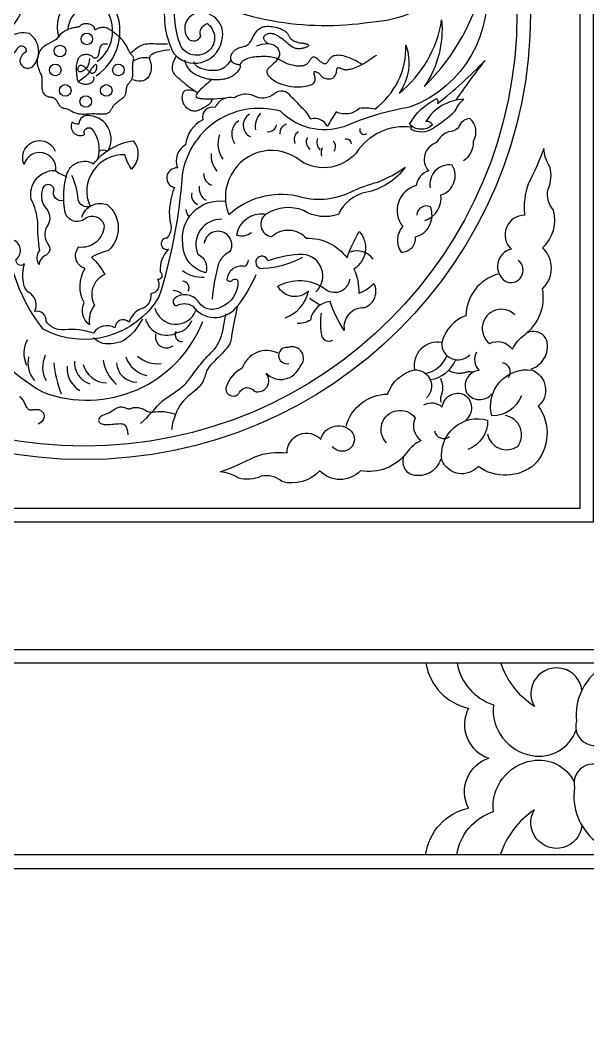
# Model space of a CAD drawing. Extents: x -66030 to 95157, y -13132 to 45879.
# Drawn here: x -13256 to -12754, y 2442 to 3344 of the extents above; entities that cross this region are included whole.
import ezdxf

# ---------------------------------------------------------------- set-up
doc = ezdxf.new("R2010")
doc.units = 0
doc.header["$LTSCALE"] = 100
doc.header["$MEASUREMENT"] = 0
doc.layers.add('3', color=11, linetype='CONTINUOUS')
doc.layers.add('7', color=105, linetype='CONTINUOUS')

msp = doc.modelspace()

# ---------------------------------------------------------------- linework, layer by layer
at = {"layer": '3'}
for points in [[(-12635.68, 3912.74), (-13761.68, 3912.74), (-13761.68, 2786.74), (-12635.68, 2786.74)], [(-12748.68, 3799.74), (-13648.68, 3799.74), (-13648.68, 2899.74), (-12748.68, 2899.74)], [(-12760.68, 3787.74), (-13636.68, 3787.74), (-13636.68, 2911.74), (-12760.68, 2911.74)]]:
    msp.add_lwpolyline(points, close=True, dxfattribs=at)
for points in [[(-13143.1, 3488.95, -0.291118), (-13118.62, 3436.01, -0.02819), (-13127.54, 3361.05, 0.165963), (-13120.28, 3314.29, 0.623954), (-13078.06, 3324.65, 0.51817), (-13095.97, 3350.58, 0.629219), (-13107.66, 3327.57, 0.54017), (-13096.35, 3329.57, -0.449254), (-13090.49, 3340.72, -0.428233), (-13087.56, 3318.45, -0.514603), (-13113.95, 3320.62, -0.15757), (-13117.16, 3369.2, 0.07898), (-13112.41, 3457.13, 0.132297), (-13137.25, 3499.17)], [(-13228.88, 3491.23, 0.178927), (-13261.2, 3459.55, -0.066229), (-13254.99, 3461.56, 0.371806), (-13262.11, 3444.68, -0.132619), (-13252.53, 3450.93, 0.121263), (-13258.62, 3435.92, 0.003668), (-13251.59, 3375.98, -0.246213), (-13266.43, 3335.7, -0.473271), (-13299.19, 3336.99, -1.44751), (-13282.31, 3341.56)], [(-13115.42, 3373.04, 0.167604), (-12946.07, 3342.08, 0.176209), (-12876.74, 3371.78, 0.287178), (-12879.44, 3447.2)], [(-13494.02, 3439.09, 0.728949), (-13424.13, 3260.9, -0.458717), (-13323.14, 3177.31, 0.286549), (-13236.38, 3014.63, 0.410843), (-13094.69, 3076.86, 0.410843)], [(-12942.37, 3265.07, 0.244582), (-12914.74, 3321.57, -0.243426), (-12920.86, 3279.11, 0.190717), (-12883.18, 3344.09, -0.174861), (-12898.49, 3284.99, 0.143289), (-12844.44, 3382.74, -0.357484), (-12910.59, 3266.91, 0.059983), (-12969.8, 3249.42, -0.286943), (-13025.69, 3263.07, 0.488834), (-13113.49, 3198.6, -0.053824), (-13133.38, 3098.74, -0.399452), (-13236.01, 3070.23, -0.172067), (-13269.56, 3172.47, 0.188208), (-13299.44, 3269.16, 0.166283), (-13443.85, 3310.41, -0.471559), (-13512.41, 3419.22)], [(-13188.99, 3294.49, 0.377291), (-13172.87, 3355.24, 1.486309), (-13211.74, 3360.61, 0.335684), (-13222.07, 3328.79)], [(-13188.17, 3307.1, 0.386263), (-13179.07, 3351.31, 0.250002), (-13186.1, 3379.42, 0.487002), (-13199.74, 3373.42, 0.203669), (-13202.02, 3354, 0.269216), (-13213.99, 3335.5, 0.269216)], [(-13256.49, 3307.11, 0.538671), (-13245.66, 3302.27, 0.471681), (-13248.11, 3331.82, 0.51896), (-13273.24, 3312.23, 0.379152), (-13258.32, 3319.4, -0.873174), (-13251.31, 3315.52, 0.293046), (-13256.49, 3306.77)], [(-12909.87, 3249.18, 0.503019), (-12909.88, 3246.87, 0.247293), (-12891.26, 3247.83, 0.043274), (-12871.1, 3263.4, -0.121529), (-12863.57, 3273.75, 0.251801), (-12897.2, 3254.08, -0.475497), (-12891.58, 3250.81, -0.414495), (-12911.61, 3251.83, -0.146575), (-12887.42, 3274.39, -0.321127), (-12886.93, 3269.92, 0.041073), (-12845, 3308.08, 0.014362), (-12870.67, 3272.93)], [(-12942.37, 3265.07, 0.084036), (-12955.92, 3265.6, -0.307021), (-12976.43, 3262.59, 0.040201), (-12984.15, 3249.57, 0.362316), (-12999.2, 3256.15, 0.139989), (-13007.04, 3266.2, 0.051083), (-13016.73, 3276.1, 0.480985), (-13031.32, 3278.53, -0.312432), (-13049.5, 3276.84, 0.261545), (-13066.62, 3275.01, 0.378965), (-13083.57, 3266.38, 0.593989), (-13094.63, 3255.54, 0.260319), (-13109.74, 3233.43, 0.377145), (-13117.04, 3212.95, 0.923115), (-13119.69, 3195.58, 0.123815), (-13123.89, 3166.38, -0.29383), (-13126.29, 3150.87, 1.158503), (-13124.93, 3140.95, 0.220107), (-13132.29, 3120.9, -0.769753), (-13134.71, 3114.18, -0.562096), (-13140.72, 3101.6, -0.384145), (-13149.31, 3088.09, 0.22428), (-13159.85, 3076.33, 0.663239), (-13172.36, 3071.49, 0.397327), (-13191.4, 3066.73, 0.103099), (-13217.06, 3069.61, -0.262563), (-13233.3, 3077, 0.536242), (-13243.27, 3085.83, 0.33228), (-13246.73, 3101.67, -0.273876), (-13253.3, 3111.41, -0.116314), (-13252.46, 3127.97, -0.79007), (-13259.63, 3132.27, 0.590664), (-13262.71, 3149.33, 0.371102)], [(-13186.51, 3227.85, -0.326833), (-13178.75, 3227.86, 0.550327), (-13194.29, 3259.17, 0.502612), (-13204.22, 3251.64, -0.22149), (-13210.29, 3253.54, 0.737327), (-13199.28, 3242.63, -0.787952), (-13192.75, 3247.62, -0.241794), (-13187.81, 3220.57)], [(-12863.7, 3219.64, 0.275456), (-12854.96, 3236.66, 0.356735), (-12858.13, 3256.72, 0.306023), (-12868.37, 3248.54, -0.237293), (-12877.03, 3244.99, 0.173074), (-12887.77, 3235.37, 0.530779), (-12894.87, 3210.37, 0.273711), (-12905.73, 3197.3, 0.543354), (-12917.51, 3161.11, 0.352475), (-12919.1, 3138.52, 0.465706), (-12906.41, 3151.83, 0.449985), (-12893.1, 3178.44, 0.540774), (-12905.13, 3171.19)], [(-12909.91, 3249.15, 0.285337), (-12958.82, 3226.17, -0.408173), (-13011.59, 3221.82, 0.474925), (-13071.39, 3202.75, 0.203927), (-13071.5, 3171.85, -0.235834), (-13011.31, 3188.39, 0.192584), (-12963.84, 3191.54, -0.05506), (-12939.54, 3200.44, 0.063623), (-12915.34, 3213.75, -0.197962), (-12950.59, 3191.32, 0.236318), (-12974.41, 3171.84, -0.224741), (-13005.38, 3175.22, 0.241809), (-13038.21, 3172.26, 0.704516), (-13033.73, 3152.16, -0.422723), (-13002.91, 3150.69, -0.24745), (-12966.9, 3133.28, -0.053908), (-12956.03, 3156.68, -0.456334), (-12960.75, 3123.47, -0.113182), (-12956.52, 3102.07, 0.123946), (-12943.25, 3110.7, -0.431972), (-12951.43, 3088.97, 0.492917), (-12969.34, 3069.03, -0.070012), (-12981.77, 3094.57, 0.342769), (-12999.35, 3078.25, -0.168703), (-13011.16, 3075.36)], [(-13224.76, 3210.37, 0.933737), (-13252.75, 3216.11, -1.013184), (-13225.11, 3227.81)], [(-13201.67, 3169.43, -0.441243), (-13178.82, 3180.28, -0.44708), (-13178.2, 3139.67, 0.06493), (-13193.14, 3133.87, -0.094015), (-13181.39, 3118.66, 0.43878), (-13190.47, 3091.4, 0.208882), (-13194.96, 3074, -0.348058), (-13199.52, 3093.86, -0.269407), (-13198.84, 3123.88, -0.544224), (-13204.21, 3143.02, 0.419922), (-13181.56, 3161.38, 0.536904), (-13198.77, 3167.99, -0.536588), (-13216.33, 3173.36, -0.123117), (-13214.5, 3208.26, -0.480494), (-13191.25, 3216.52, -0.196523), (-13156.07, 3237.03, -0.38842), (-13157.66, 3212, -0.091197), (-13163.43, 3224.54, 0.559033), (-13194.4, 3178.92, -0.436863), (-13205.01, 3184.81, 0.096044), (-13210.48, 3206.37)], [(-12818.47, 3083, 1.055128), (-12840.78, 3057.56, -0.366246), (-12820.49, 3052.41, -0.126982), (-12809.66, 3065.27, 0.281378), (-12793.79, 3105.99, 0.426753), (-12793.75, 3142.18, 0.279848), (-12784.16, 3175.57, -0.248463), (-12788.88, 3194.04, 0.174704), (-12787.35, 3214.1, -0.128908), (-12792.75, 3230.14, -0.027185), (-12806.16, 3199.47, 0.12406), (-12809.64, 3171.05, 0.684481), (-12821.61, 3141.17, 0.643109), (-12826.86, 3112.68, 0.920448), (-12815.32, 3130.94)], [(-13217.8, 3184.21, -0.654423), (-13226.16, 3193.6, 0.940938), (-13236.85, 3192.84, 0.254317), (-13233.07, 3176.73, -0.36115), (-13233, 3160.44, 0.259222), (-13231.7, 3145.6, -0.552432), (-13234.7, 3135.14, 0.251671), (-13239.49, 3127.59, -0.313552), (-13238.96, 3139.8, -0.045052), (-13240.7, 3164.51, 0.099805), (-13246.49, 3185.19, -0.475634), (-13225.55, 3210.79, 0.071473), (-13215.33, 3205.32, 0.071473)], [(-12897.98, 3166.31, 0.357669), (-12883.85, 3189.11, 0.497223), (-12873.88, 3215.44, 0.518401), (-12893.22, 3195.24)], [(-13077.81, 3167.46, 0.54658), (-13098.92, 3136.47, -0.389596), (-13092.03, 3120.12, -0.348527), (-13112.28, 3145.51, -0.501854), (-13075.12, 3183.41)], [(-13039.96, 3171.94, 0.396317), (-13064.8, 3153.56, 0.268673), (-13051.53, 3155.84)], [(-13086, 3096.87, -0.043839), (-13080.24, 3128.64, -0.184641), (-13069.97, 3139.44, 1.156158), (-13093.32, 3146.32, 0.893517)], [(-13054.3, 3131.56, -0.183367), (-13057.48, 3125.7, 0.474113), (-13073.2, 3113.84, 0.517348), (-13067.73, 3114.14, -0.447431), (-13063.54, 3112.81, -0.326882), (-13078.62, 3089.74, -0.422649), (-13099.01, 3095.24, 0.402996), (-13119.44, 3097.68, 0.59964), (-13118.25, 3090.81, -0.298623), (-13103.46, 3090.49, 0.475793), (-13065.54, 3088.78, 0.079485), (-13047.46, 3118.57, 0.079485)], [(-12994.51, 3103.3, 0.656737), (-13005.9, 3136.31, 0.087769), (-13036.94, 3130.62, 2.437385), (-13040.92, 3124.07, 0.104715), (-13005.9, 3134.03)], [(-13021.56, 3080.25, 0.259054), (-13001.06, 3103.87, -0.502392), (-13028.11, 3108.14, -0.292941), (-12987.1, 3106.43, 0.597334), (-12964.32, 3114.4, 0.597334)], [(-12833.28, 3118.86, 0.333818), (-12861.66, 3082.11, 0.253565), (-12883.08, 3058.32, 0.703455), (-12858.27, 3047.63)], [(-12989.67, 3084.51, 0.095516), (-12989.67, 3066.59, 0.602167), (-12979.41, 3060.61, 0.602167)], [(-12804.02, 3035.01, 0.427892), (-12790.79, 3062.06, 0.407523), (-12808.49, 3066.47, 0.407523)], [(-13027.96, 3048.85, 0.460759), (-13059.59, 3035.59, 0.208337), (-13073.8, 3019.24, 0.905554), (-13061.97, 3014.36, -0.568038), (-13049.04, 3015.24, 0.754912), (-13038.47, 3031.17, 0.539619), (-13008.53, 3037.19, 0.817395), (-13019.15, 3053.95, 1.258487), (-13018.31, 3039.95)], [(-12852.19, 3049.84, 0.338558), (-12850.03, 3033.66, 0.519359), (-12861.12, 3013.96, 0.493768), (-12838.64, 3012.92)], [(-12967.81, 2984.34, -0.333818), (-12931.05, 3012.72, -0.253565), (-12907.26, 3034.13, -0.703455), (-12896.58, 3009.33)], [(-12812.59, 3011.13, -0.319048), (-12838.68, 2993.5, -0.541193), (-12803.16, 3033.96, -0.561508), (-12797.58, 3001.98, -0.355693), (-12800.54, 2950.57, -0.343874), (-12850.92, 2948.64, -0.561508), (-12882.9, 2954.21, -0.541193), (-12842.44, 2989.74, -0.319048), (-12860.08, 2963.65)], [(-12898.78, 3003.25, -0.338558), (-12882.6, 3001.09, -0.519359), (-12862.91, 3012.18, -0.493768), (-12861.87, 2989.7)], [(-12931.95, 2969.53, -1.055128), (-12906.5, 2991.84, 0.366246), (-12901.35, 2971.55, 0.126982), (-12914.22, 2960.72, -0.281378), (-12954.94, 2944.84, -0.426753), (-12991.13, 2944.81, -0.279848), (-13024.52, 2935.22, 0.248463), (-13042.98, 2939.94, -0.174704), (-13063.04, 2938.41, 0.128908), (-13079.08, 2943.81, 0.027185), (-13048.42, 2957.22, -0.12406), (-13019.99, 2960.7, -0.684481), (-12990.11, 2972.67, -0.643109), (-12961.63, 2977.92, -0.920448), (-12979.89, 2966.37)], [(-12842.63, 2977.65, 0.539681), (-12815.78, 2966.43, 0.553633), (-12826.59, 2993.69)], [(-12883.95, 2955.08, -0.427892), (-12911, 2941.84, -0.407523), (-12915.41, 2959.55, -0.407523)], [(-12897.1, 2774.49, 0.306797), (-12859.3, 2734.61, 0.465679), (-12841.42, 2690.43, 0.495843)], [(-12869.52, 2774.49, 0.273348), (-12837.34, 2737.68, 0.397275), (-12803.12, 2692.68, 0.370591), (-12764.23, 2715.38)], [(-12758.97, 2750.69, 1.218925), (-12801.07, 2736.14, -0.164361), (-12830.7, 2774.49)], [(-12739.27, 2643.93, 0.35407), (-12734.48, 2677.43, 0.838332), (-12765.53, 2664.35, 0.26672), (-12747.3, 2617.17, 0.314427), (-12734.81, 2614.73, 0.369989), (-12707.49, 2644.64, 0.292926), (-12661.7, 2662.22, 0.099814), (-12655.41, 2672.15, 0.228766), (-12655.41, 2709.74, 0.050603), (-12661.48, 2719.9, 0.310937), (-12704.86, 2739.91, 0.369989), (-12730.5, 2771.27, 0.314427), (-12743.1, 2769.53, 0.26672), (-12763.9, 2723.42, 0.838332), (-12733.62, 2708.65, 0.319484), (-12735.18, 2741.99)], [(-12897.34, 2604.74, -0.316056), (-12859.3, 2646.26, -0.465679), (-12841.42, 2690.43, -0.495843)], [(-12869.79, 2604.74, -0.282647), (-12837.34, 2643.19, -0.397275), (-12803.12, 2688.18, -0.335284), (-12765.9, 2669.48, -0.335284)], [(-12758.92, 2630.57, -1.229757), (-12801.07, 2644.72, 0.170214), (-12831.24, 2604.74)]]:
    msp.add_lwpolyline(points, format="xyb", dxfattribs=at)
for points in [[(-13224.25, 3326.68), (-13227.17, 3325.18), (-13229.66, 3323.83), (-13231.76, 3322.61), (-13233.5, 3321.5), (-13234.94, 3320.49), (-13236.12, 3319.55), (-13237.06, 3318.67), (-13237.82, 3317.84), (-13238.43, 3317.05), (-13238.92, 3316.27), (-13239.3, 3315.52), (-13239.59, 3314.78), (-13239.83, 3314.05), (-13240.03, 3313.33), (-13240.2, 3312.6), (-13240.38, 3311.87), (-13240.57, 3311.13), (-13240.77, 3310.36), (-13240.96, 3309.57), (-13241.11, 3308.72), (-13241.22, 3307.82), (-13241.26, 3306.86), (-13241.21, 3305.82), (-13241.06, 3304.69), (-13240.8, 3303.47), (-13240.44, 3302.19), (-13240.02, 3300.88), (-13239.55, 3299.59), (-13239.06, 3298.34), (-13238.58, 3297.18), (-13238.14, 3296.14), (-13237.75, 3295.26), (-13237.45, 3294.57), (-13237.22, 3294.01), (-13237.07, 3293.55), (-13236.97, 3293.14), (-13236.92, 3292.71), (-13236.91, 3292.22), (-13236.94, 3291.61), (-13236.99, 3290.84), (-13237.05, 3289.86), (-13237.11, 3288.72), (-13237.16, 3287.45), (-13237.16, 3286.11), (-13237.12, 3284.73), (-13237.01, 3283.38), (-13236.82, 3282.09), (-13236.52, 3280.91), (-13236.12, 3279.88), (-13235.62, 3279), (-13235.04, 3278.26), (-13234.41, 3277.64), (-13233.74, 3277.14), (-13233.05, 3276.73), (-13232.37, 3276.42), (-13231.71, 3276.18), (-13231.09, 3276), (-13230.51, 3275.88), (-13229.96, 3275.79), (-13229.44, 3275.73), (-13228.94, 3275.67), (-13228.45, 3275.61), (-13227.98, 3275.52), (-13227.52, 3275.4), (-13227.05, 3275.23), (-13226.59, 3275), (-13226.12, 3274.72), (-13225.66, 3274.37), (-13225.21, 3273.96), (-13224.75, 3273.48), (-13224.31, 3272.93), (-13223.87, 3272.3), (-13223.43, 3271.59), (-13223, 3270.84), (-13222.56, 3270.05), (-13222.11, 3269.27), (-13221.64, 3268.52), (-13221.15, 3267.83), (-13220.62, 3267.21), (-13220.06, 3266.71), (-13219.46, 3266.34), (-13218.82, 3266.08), (-13218.15, 3265.9), (-13217.46, 3265.78), (-13216.75, 3265.69), (-13216.04, 3265.6), (-13215.33, 3265.48), (-13214.63, 3265.32), (-13213.93, 3265.08), (-13213.25, 3264.77), (-13212.57, 3264.41), (-13211.88, 3264.02), (-13211.18, 3263.6), (-13210.46, 3263.18), (-13209.73, 3262.76), (-13208.96, 3262.37), (-13208.15, 3262.01), (-13207.31, 3261.69), (-13206.43, 3261.41), (-13205.51, 3261.17), (-13204.55, 3260.97), (-13203.55, 3260.82), (-13202.51, 3260.72), (-13201.42, 3260.66), (-13200.3, 3260.66), (-13199.13, 3260.69), (-13197.93, 3260.75), (-13196.7, 3260.83), (-13195.44, 3260.91), (-13194.16, 3260.98), (-13192.87, 3261.03), (-13191.56, 3261.05), (-13190.25, 3261.03), (-13188.94, 3260.98), (-13187.66, 3260.91), (-13186.4, 3260.84), (-13185.18, 3260.77), (-13184.03, 3260.72), (-13182.94, 3260.71), (-13181.93, 3260.74), (-13181.02, 3260.83), (-13180.19, 3260.97), (-13179.45, 3261.16), (-13178.79, 3261.41), (-13178.2, 3261.7), (-13177.67, 3262.04), (-13177.21, 3262.42), (-13176.81, 3262.83), (-13176.45, 3263.29), (-13176.13, 3263.77), (-13175.84, 3264.29), (-13175.55, 3264.83), (-13175.25, 3265.39), (-13174.93, 3265.98), (-13174.57, 3266.57), (-13174.17, 3267.18), (-13173.7, 3267.79), (-13173.18, 3268.41), (-13172.61, 3269.02), (-13172, 3269.62), (-13171.37, 3270.21), (-13170.73, 3270.78), (-13170.08, 3271.32), (-13169.43, 3271.83), (-13168.8, 3272.31), (-13168.18, 3272.76), (-13167.59, 3273.18), (-13167.01, 3273.59), (-13166.47, 3273.98), (-13165.95, 3274.37), (-13165.46, 3274.77), (-13165, 3275.17), (-13164.59, 3275.58), (-13164.2, 3276.02), (-13163.86, 3276.48), (-13163.55, 3276.97), (-13163.28, 3277.5), (-13163.04, 3278.07), (-13162.84, 3278.69), (-13162.67, 3279.36), (-13162.55, 3280.08), (-13162.44, 3280.85), (-13162.34, 3281.65), (-13162.23, 3282.47), (-13162.1, 3283.29), (-13161.93, 3284.1), (-13161.72, 3284.89), (-13161.43, 3285.64), (-13161.08, 3286.34), (-13160.66, 3287), (-13160.19, 3287.63), (-13159.7, 3288.23), (-13159.21, 3288.81), (-13158.72, 3289.38), (-13158.27, 3289.95), (-13157.86, 3290.53), (-13157.51, 3291.12), (-13157.23, 3291.71), (-13157, 3292.31), (-13156.81, 3292.91), (-13156.67, 3293.51), (-13156.57, 3294.08), (-13156.5, 3294.65), (-13156.46, 3295.18), (-13156.44, 3295.69), (-13156.44, 3296.19), (-13156.46, 3296.68), (-13156.48, 3297.17), (-13156.51, 3297.68), (-13156.55, 3298.23), (-13156.59, 3298.81), (-13156.62, 3299.45), (-13156.64, 3300.15), (-13156.66, 3300.9), (-13156.66, 3301.69), (-13156.65, 3302.51), (-13156.62, 3303.35), (-13156.56, 3304.18), (-13156.49, 3305.01), (-13156.39, 3305.81), (-13156.26, 3306.58), (-13156.12, 3307.31), (-13155.98, 3308), (-13155.86, 3308.66), (-13155.78, 3309.28), (-13155.75, 3309.87), (-13155.79, 3310.42), (-13155.92, 3310.93), (-13156.14, 3311.41), (-13156.45, 3311.86), (-13156.82, 3312.3), (-13157.24, 3312.74), (-13157.69, 3313.19), (-13158.15, 3313.67), (-13158.6, 3314.18), (-13159.03, 3314.73), (-13159.41, 3315.34), (-13159.77, 3316.01), (-13160.12, 3316.72), (-13160.46, 3317.49), (-13160.82, 3318.29), (-13161.21, 3319.14), (-13161.64, 3320.02), (-13162.13, 3320.94), (-13162.69, 3321.88), (-13163.31, 3322.84), (-13163.97, 3323.8), (-13164.66, 3324.74), (-13165.38, 3325.65), (-13166.1, 3326.52), (-13166.8, 3327.34), (-13167.49, 3328.07), (-13168.14, 3328.73), (-13168.77, 3329.32), (-13169.39, 3329.86), (-13170.01, 3330.36), (-13170.65, 3330.85), (-13171.31, 3331.35), (-13172.01, 3331.86), (-13172.77, 3332.42), (-13173.59, 3333.03), (-13174.46, 3333.67), (-13175.38, 3334.32), (-13176.34, 3334.96), (-13177.33, 3335.56), (-13178.34, 3336.11), (-13179.36, 3336.57), (-13180.38, 3336.92), (-13181.39, 3337.15), (-13182.39, 3337.26), (-13183.36, 3337.28), (-13184.28, 3337.21), (-13185.16, 3337.08), (-13185.97, 3336.9), (-13186.71, 3336.68), (-13187.37, 3336.45), (-13187.93, 3336.22), (-13188.41, 3336), (-13188.81, 3335.79), (-13189.15, 3335.6), (-13189.41, 3335.44), (-13189.63, 3335.32), (-13189.8, 3335.24), (-13189.93, 3335.21), (-13190.03, 3335.24), (-13190.11, 3335.32), (-13190.17, 3335.45), (-13190.22, 3335.62), (-13190.26, 3335.83), (-13190.3, 3336.06), (-13190.35, 3336.33), (-13190.4, 3336.61), (-13190.46, 3336.91), (-13190.56, 3337.21), (-13190.68, 3337.53), (-13190.85, 3337.85), (-13191.08, 3338.17), (-13191.37, 3338.48), (-13191.73, 3338.79), (-13192.18, 3339.09), (-13192.72, 3339.37), (-13193.34, 3339.64), (-13194.02, 3339.88), (-13194.75, 3340.09), (-13195.5, 3340.27), (-13196.27, 3340.41), (-13197.03, 3340.51), (-13197.77, 3340.56), (-13198.48, 3340.57), (-13199.15, 3340.53), (-13199.78, 3340.44), (-13200.37, 3340.32), (-13200.9, 3340.17), (-13201.39, 3339.99), (-13201.82, 3339.78), (-13202.2, 3339.56), (-13202.52, 3339.32), (-13202.8, 3339.07), (-13203.06, 3338.82), (-13203.3, 3338.58), (-13203.54, 3338.34), (-13203.81, 3338.13), (-13204.1, 3337.93), (-13204.45, 3337.77), (-13204.87, 3337.64), (-13205.36, 3337.53), (-13205.94, 3337.44), (-13206.62, 3337.33), (-13207.41, 3337.21), (-13208.33, 3337.05), (-13209.38, 3336.84), (-13210.59, 3336.57), (-13211.95, 3336.22), (-13213.44, 3335.73), (-13215.06, 3335.05), (-13216.78, 3334.11), (-13218.58, 3332.87), (-13220.44, 3331.25), (-13222.34, 3329.21), (-13224.25, 3326.68)], [(-13110.63, 3308.57), (-13109.86, 3305.52), (-13108.74, 3302.95), (-13107.33, 3300.81), (-13105.72, 3299.05), (-13103.98, 3297.61), (-13102.16, 3296.44), (-13100.34, 3295.49), (-13098.6, 3294.7), (-13096.99, 3294.03), (-13095.49, 3293.45), (-13094.1, 3292.97), (-13092.79, 3292.57), (-13091.53, 3292.24), (-13090.32, 3291.98), (-13089.12, 3291.77), (-13087.91, 3291.6), (-13086.69, 3291.47), (-13085.46, 3291.38), (-13084.21, 3291.32), (-13082.97, 3291.3), (-13081.73, 3291.3), (-13080.51, 3291.33), (-13079.32, 3291.39), (-13078.16, 3291.47), (-13077.05, 3291.58), (-13075.96, 3291.72), (-13074.91, 3291.91), (-13073.88, 3292.13), (-13072.86, 3292.42), (-13071.85, 3292.76), (-13070.84, 3293.17), (-13069.83, 3293.67), (-13068.81, 3294.24), (-13067.8, 3294.88), (-13066.8, 3295.58), (-13065.84, 3296.32), (-13064.93, 3297.09), (-13064.08, 3297.87), (-13063.32, 3298.65), (-13062.66, 3299.41), (-13062.12, 3300.14), (-13061.69, 3300.84), (-13061.38, 3301.49), (-13061.2, 3302.09), (-13061.15, 3302.64), (-13061.24, 3303.12), (-13061.46, 3303.53), (-13061.83, 3303.86), (-13062.33, 3304.11), (-13062.95, 3304.31), (-13063.66, 3304.47), (-13064.42, 3304.63), (-13065.22, 3304.82), (-13066.02, 3305.06), (-13066.79, 3305.37), (-13067.51, 3305.79), (-13068.14, 3306.34), (-13068.68, 3307.01), (-13069.12, 3307.77), (-13069.45, 3308.61), (-13069.65, 3309.51), (-13069.72, 3310.47), (-13069.66, 3311.45), (-13069.45, 3312.44), (-13069.08, 3313.43), (-13068.57, 3314.39), (-13067.94, 3315.32), (-13067.21, 3316.21), (-13066.39, 3317.02), (-13065.49, 3317.76), (-13064.55, 3318.41), (-13063.57, 3318.96), (-13062.57, 3319.38), (-13061.56, 3319.72), (-13060.56, 3319.98), (-13059.57, 3320.2), (-13058.61, 3320.41), (-13057.69, 3320.63), (-13056.82, 3320.89), (-13056.01, 3321.21), (-13055.27, 3321.62), (-13054.6, 3322.11), (-13053.97, 3322.68), (-13053.4, 3323.32), (-13052.86, 3324.02), (-13052.34, 3324.78), (-13051.85, 3325.59), (-13051.36, 3326.44), (-13050.88, 3327.33), (-13050.39, 3328.24), (-13049.89, 3329.17), (-13049.38, 3330.1), (-13048.85, 3331.03), (-13048.29, 3331.94), (-13047.71, 3332.82), (-13047.1, 3333.66), (-13046.45, 3334.46), (-13045.76, 3335.2), (-13045.01, 3335.88), (-13044.2, 3336.49), (-13043.31, 3337.03), (-13042.34, 3337.48), (-13041.28, 3337.85), (-13040.13, 3338.12), (-13038.87, 3338.28), (-13037.52, 3338.35), (-13036.1, 3338.34), (-13034.65, 3338.24), (-13033.17, 3338.06), (-13031.69, 3337.82), (-13030.24, 3337.51), (-13028.83, 3337.15), (-13027.48, 3336.74), (-13026.21, 3336.29), (-13025.02, 3335.8), (-13023.93, 3335.28), (-13022.93, 3334.75), (-13022.04, 3334.2), (-13021.27, 3333.64), (-13020.62, 3333.08), (-13020.11, 3332.53), (-13019.69, 3331.98), (-13019.36, 3331.43), (-13019.07, 3330.89), (-13018.82, 3330.35), (-13018.55, 3329.8), (-13018.26, 3329.25), (-13017.91, 3328.7), (-13017.48, 3328.14), (-13016.97, 3327.58), (-13016.39, 3327.04), (-13015.74, 3326.51), (-13015.03, 3326.01), (-13014.25, 3325.55), (-13013.43, 3325.13), (-13012.55, 3324.76), (-13011.64, 3324.45), (-13010.69, 3324.19), (-13009.74, 3323.98), (-13008.78, 3323.8), (-13007.84, 3323.65), (-13006.93, 3323.52), (-13006.06, 3323.4), (-13005.25, 3323.28), (-13004.52, 3323.15), (-13003.85, 3323.02), (-13003.25, 3322.88), (-13002.73, 3322.74), (-13002.27, 3322.58), (-13001.89, 3322.42), (-13001.57, 3322.24), (-13001.32, 3322.05), (-13001.13, 3321.85), (-13001.02, 3321.64), (-13000.98, 3321.42), (-13001.02, 3321.2), (-13001.14, 3320.96), (-13001.34, 3320.73), (-13001.64, 3320.49), (-13002.03, 3320.25), (-13002.51, 3320), (-13003.08, 3319.77), (-13003.72, 3319.54), (-13004.42, 3319.32), (-13005.16, 3319.11), (-13005.95, 3318.93), (-13006.76, 3318.77), (-13007.58, 3318.63), (-13008.4, 3318.53), (-13009.23, 3318.46), (-13010.06, 3318.45), (-13010.9, 3318.5), (-13011.74, 3318.61), (-13012.6, 3318.8), (-13013.47, 3319.09), (-13014.36, 3319.47), (-13015.27, 3319.96), (-13016.19, 3320.54), (-13017.13, 3321.21), (-13018.1, 3321.95), (-13019.08, 3322.74), (-13020.09, 3323.58), (-13021.12, 3324.45), (-13022.17, 3325.34), (-13023.25, 3326.24), (-13024.35, 3327.12), (-13025.46, 3327.98), (-13026.57, 3328.79), (-13027.69, 3329.53), (-13028.81, 3330.2), (-13029.92, 3330.76), (-13031.02, 3331.21), (-13032.1, 3331.53), (-13033.15, 3331.74), (-13034.17, 3331.83), (-13035.15, 3331.82), (-13036.07, 3331.72), (-13036.93, 3331.55), (-13037.73, 3331.31), (-13038.45, 3331.02), (-13039.08, 3330.68), (-13039.63, 3330.31), (-13040.08, 3329.9), (-13040.43, 3329.46), (-13040.68, 3329), (-13040.81, 3328.51), (-13040.84, 3328), (-13040.74, 3327.47), (-13040.52, 3326.93), (-13040.2, 3326.39), (-13039.78, 3325.83), (-13039.29, 3325.27), (-13038.75, 3324.71), (-13038.16, 3324.14), (-13037.54, 3323.58), (-13036.92, 3323.03)], [(-13179.05, 3322.49), (-13181.08, 3322.63), (-13182.67, 3322.41), (-13183.87, 3321.88), (-13184.76, 3321.11), (-13185.37, 3320.18), (-13185.78, 3319.15), (-13186.05, 3318.09), (-13186.24, 3317.06), (-13186.38, 3316.12), (-13186.52, 3315.27), (-13186.64, 3314.51), (-13186.77, 3313.83), (-13186.92, 3313.22), (-13187.08, 3312.66), (-13187.28, 3312.16), (-13187.52, 3311.71), (-13187.8, 3311.29), (-13188.13, 3310.92), (-13188.49, 3310.6), (-13188.88, 3310.34), (-13189.27, 3310.15), (-13189.68, 3310.04), (-13190.08, 3310.01), (-13190.47, 3310.08), (-13190.84, 3310.24), (-13191.2, 3310.49), (-13191.56, 3310.8), (-13191.94, 3311.14), (-13192.35, 3311.52), (-13192.8, 3311.89), (-13193.31, 3312.24), (-13193.88, 3312.56), (-13194.53, 3312.82), (-13195.25, 3313.03), (-13196.01, 3313.18), (-13196.81, 3313.27), (-13197.62, 3313.31), (-13198.44, 3313.29), (-13199.24, 3313.22), (-13200.02, 3313.1), (-13200.75, 3312.93), (-13201.45, 3312.7), (-13202.1, 3312.41), (-13202.71, 3312.04), (-13203.28, 3311.59), (-13203.81, 3311.05), (-13204.3, 3310.42), (-13204.76, 3309.69), (-13205.17, 3308.85), (-13205.55, 3307.92), (-13205.89, 3306.92), (-13206.17, 3305.86), (-13206.41, 3304.76), (-13206.59, 3303.64), (-13206.71, 3302.51), (-13206.77, 3301.39), (-13206.77, 3300.3), (-13206.72, 3299.24), (-13206.62, 3298.22), (-13206.5, 3297.24), (-13206.37, 3296.3), (-13206.23, 3295.41), (-13206.1, 3294.57), (-13206, 3293.79), (-13205.93, 3293.06), (-13205.87, 3292.39), (-13205.81, 3291.76), (-13205.74, 3291.19), (-13205.62, 3290.66), (-13205.44, 3290.17), (-13205.19, 3289.71), (-13204.83, 3289.29), (-13204.37, 3288.9), (-13203.81, 3288.54), (-13203.16, 3288.21), (-13202.45, 3287.92), (-13201.68, 3287.67), (-13200.88, 3287.47), (-13200.06, 3287.31), (-13199.24, 3287.19), (-13198.43, 3287.13), (-13197.64, 3287.12), (-13196.87, 3287.17), (-13196.12, 3287.27), (-13195.39, 3287.42), (-13194.68, 3287.64), (-13194, 3287.91), (-13193.34, 3288.24), (-13192.72, 3288.64), (-13192.15, 3289.1), (-13191.66, 3289.64), (-13191.26, 3290.25), (-13190.99, 3290.95), (-13190.87, 3291.75), (-13190.92, 3292.64), (-13191.17, 3293.63)], [(-13158.8, 3314.43), (-13158.28, 3314.9), (-13157.64, 3315.48), (-13156.88, 3316.15), (-13156.02, 3316.88), (-13155.09, 3317.65), (-13154.1, 3318.42), (-13153.07, 3319.18), (-13152.03, 3319.89), (-13150.98, 3320.54), (-13149.91, 3321.12), (-13148.79, 3321.62), (-13147.62, 3322.05), (-13146.36, 3322.41), (-13145, 3322.68), (-13143.52, 3322.88), (-13141.9, 3322.99), (-13140.12, 3323.03), (-13138.21, 3323), (-13136.2, 3322.94), (-13134.13, 3322.87), (-13132.04, 3322.81), (-13129.95, 3322.79), (-13127.91, 3322.83), (-13125.94, 3322.96)], [(-13046.71, 3321.02), (-13044.22, 3321.89), (-13041.97, 3322.51), (-13039.94, 3322.88), (-13038.12, 3323.04), (-13036.48, 3323.02), (-13035.03, 3322.84), (-13033.73, 3322.53), (-13032.57, 3322.12), (-13031.54, 3321.62), (-13030.64, 3321.05), (-13029.84, 3320.43), (-13029.15, 3319.75), (-13028.55, 3319.04), (-13028.05, 3318.3), (-13027.63, 3317.53), (-13027.28, 3316.76), (-13027, 3315.99), (-13026.79, 3315.21), (-13026.68, 3314.42), (-13026.66, 3313.62), (-13026.75, 3312.8), (-13026.97, 3311.95), (-13027.31, 3311.08), (-13027.79, 3310.18), (-13028.42, 3309.25), (-13029.17, 3308.29), (-13030.02, 3307.32), (-13030.93, 3306.35), (-13031.89, 3305.4), (-13032.85, 3304.47), (-13033.8, 3303.59), (-13034.7, 3302.76), (-13035.53, 3301.99), (-13036.28, 3301.27), (-13036.91, 3300.58), (-13037.41, 3299.89), (-13037.76, 3299.19), (-13037.94, 3298.46), (-13037.94, 3297.68), (-13037.74, 3296.83), (-13037.31, 3295.89), (-13036.67, 3294.89), (-13035.82, 3293.84), (-13034.77, 3292.76), (-13033.54, 3291.69), (-13032.12, 3290.64), (-13030.52, 3289.64), (-13028.76, 3288.7), (-13026.85, 3287.85), (-13024.8, 3287.09), (-13022.66, 3286.44), (-13020.45, 3285.88), (-13018.21, 3285.42), (-13015.95, 3285.07), (-13013.71, 3284.83), (-13011.52, 3284.7), (-13009.41, 3284.68), (-13007.39, 3284.77), (-13005.48, 3284.95), (-13003.7, 3285.22), (-13002.06, 3285.57), (-13000.58, 3285.98), (-12999.27, 3286.44), (-12998.15, 3286.96), (-12997.23, 3287.51), (-12996.51, 3288.09), (-12995.95, 3288.72), (-12995.55, 3289.38), (-12995.29, 3290.07), (-12995.15, 3290.8), (-12995.12, 3291.57), (-12995.18, 3292.38), (-12995.31, 3293.21), (-12995.48, 3294.06), (-12995.67, 3294.89), (-12995.85, 3295.69), (-12995.99, 3296.42), (-12996.06, 3297.07), (-12996.04, 3297.6), (-12995.89, 3297.99), (-12995.6, 3298.22), (-12995.19, 3298.31), (-12994.68, 3298.27), (-12994.11, 3298.11), (-12993.49, 3297.85), (-12992.87, 3297.51), (-12992.26, 3297.1), (-12991.69, 3296.63), (-12991.19, 3296.13), (-12990.74, 3295.61), (-12990.3, 3295.07), (-12989.86, 3294.54), (-12989.39, 3294.01), (-12988.85, 3293.51), (-12988.23, 3293.05), (-12987.5, 3292.63), (-12986.63, 3292.28), (-12985.66, 3292), (-12984.63, 3291.8), (-12983.55, 3291.69), (-12982.47, 3291.69), (-12981.42, 3291.81), (-12980.44, 3292.05), (-12979.55, 3292.44), (-12978.79, 3292.97), (-12978.16, 3293.62), (-12977.63, 3294.37), (-12977.2, 3295.18), (-12976.85, 3296.03), (-12976.57, 3296.89), (-12976.36, 3297.72), (-12976.19, 3298.5), (-12976.06, 3299.21), (-12975.95, 3299.84), (-12975.84, 3300.39), (-12975.72, 3300.84), (-12975.56, 3301.21), (-12975.35, 3301.48), (-12975.07, 3301.66), (-12974.71, 3301.73), (-12974.25, 3301.71), (-12973.71, 3301.6), (-12973.1, 3301.43), (-12972.46, 3301.21), (-12971.79, 3300.96), (-12971.12, 3300.71), (-12970.47, 3300.46), (-12969.87, 3300.25), (-12969.31, 3300.08), (-12968.79, 3299.96), (-12968.28, 3299.88), (-12967.75, 3299.86), (-12967.18, 3299.88), (-12966.54, 3299.96), (-12965.81, 3300.08), (-12964.96, 3300.25), (-12963.97, 3300.47), (-12962.84, 3300.75), (-12961.59, 3301.1), (-12960.23, 3301.54), (-12958.77, 3302.09), (-12957.22, 3302.74), (-12955.58, 3303.52), (-12953.88, 3304.44), (-12952.13, 3305.5), (-12950.34, 3306.66), (-12948.55, 3307.87), (-12946.79, 3309.08), (-12945.08, 3310.23), (-12943.45, 3311.29), (-12941.93, 3312.19), (-12940.55, 3312.89)], [(-13194.89, 3309.92), (-13195.14, 3307.55), (-13195.52, 3305.61), (-13196, 3304.06), (-13196.56, 3302.84), (-13197.18, 3301.88), (-13197.83, 3301.14), (-13198.48, 3300.54), (-13199.13, 3300.03), (-13199.73, 3299.57), (-13200.3, 3299.15), (-13200.84, 3298.77), (-13201.34, 3298.46), (-13201.82, 3298.2), (-13202.28, 3298.02), (-13202.71, 3297.92), (-13203.13, 3297.9), (-13203.52, 3297.97), (-13203.9, 3298.14), (-13204.24, 3298.38), (-13204.53, 3298.69), (-13204.77, 3299.07), (-13204.95, 3299.51), (-13205.05, 3300), (-13205.07, 3300.54), (-13204.99, 3301.1), (-13204.83, 3301.68), (-13204.59, 3302.24), (-13204.27, 3302.77), (-13203.89, 3303.22), (-13203.45, 3303.59), (-13202.96, 3303.84), (-13202.43, 3303.95), (-13201.86, 3303.9), (-13201.26, 3303.7), (-13200.63, 3303.37), (-13199.99, 3302.94), (-13199.34, 3302.42), (-13198.68, 3301.83), (-13198.03, 3301.2), (-13197.38, 3300.54), (-13196.74, 3299.87), (-13196.12, 3299.21), (-13195.51, 3298.59), (-13194.9, 3298.03), (-13194.3, 3297.55), (-13193.7, 3297.18), (-13193.09, 3296.92), (-13192.49, 3296.81), (-13191.87, 3296.86), (-13191.27, 3297.07), (-13190.68, 3297.4), (-13190.13, 3297.85), (-13189.62, 3298.4), (-13189.18, 3299.03), (-13188.81, 3299.72), (-13188.53, 3300.46), (-13188.34, 3301.22), (-13188.26, 3301.98), (-13188.27, 3302.71), (-13188.36, 3303.36), (-13188.54, 3303.9), (-13188.8, 3304.31), (-13189.13, 3304.54), (-13189.54, 3304.57), (-13190, 3304.37), (-13190.53, 3303.96), (-13191.1, 3303.37), (-13191.71, 3302.64), (-13192.34, 3301.79), (-13192.99, 3300.86), (-13193.65, 3299.87), (-13194.31, 3298.87), (-13194.97, 3297.87), (-13195.69, 3296.86), (-13196.52, 3295.81), (-13197.53, 3294.72), (-13198.79, 3293.56), (-13200.36, 3292.31), (-13202.3, 3290.94), (-13204.68, 3289.44)], [(-13123.61, 3317.37), (-13128.49, 3316.8), (-13132.37, 3316.13), (-13135.38, 3315.4), (-13137.63, 3314.61), (-13139.24, 3313.8), (-13140.33, 3312.97), (-13141.02, 3312.15), (-13141.43, 3311.36), (-13141.66, 3310.61), (-13141.75, 3309.91), (-13141.72, 3309.24), (-13141.61, 3308.61), (-13141.43, 3308.01), (-13141.22, 3307.44), (-13140.99, 3306.89), (-13140.77, 3306.35), (-13140.58, 3305.84), (-13140.43, 3305.32), (-13140.32, 3304.79), (-13140.24, 3304.23), (-13140.19, 3303.63), (-13140.17, 3302.98), (-13140.18, 3302.27), (-13140.23, 3301.47), (-13140.3, 3300.58), (-13140.42, 3299.62), (-13140.59, 3298.59), (-13140.84, 3297.54), (-13141.17, 3296.46), (-13141.61, 3295.37), (-13142.15, 3294.31), (-13142.83, 3293.28), (-13143.65, 3292.31), (-13144.64, 3291.45), (-13145.85, 3290.72), (-13147.3, 3290.19), (-13149.03, 3289.88), (-13151.07, 3289.86), (-13153.45, 3290.17), (-13156.22, 3290.84)], [(-13141.74, 3310), (-13142.45, 3310.18), (-13143.49, 3310.38), (-13144.86, 3310.51), (-13146.55, 3310.51), (-13148.54, 3310.3), (-13150.82, 3309.79), (-13153.38, 3308.92), (-13156.22, 3307.6)], [(-13099.78, 3280.06), (-13101.65, 3281.06), (-13103.51, 3282.22), (-13105.35, 3283.49), (-13107.15, 3284.85), (-13108.9, 3286.25), (-13110.58, 3287.65), (-13112.17, 3289.01), (-13113.66, 3290.28), (-13115.04, 3291.45), (-13116.3, 3292.52), (-13117.43, 3293.52), (-13118.43, 3294.5), (-13119.3, 3295.47), (-13120.03, 3296.47), (-13120.63, 3297.52), (-13121.08, 3298.67), (-13121.37, 3299.92), (-13121.5, 3301.3), (-13121.45, 3302.79), (-13121.19, 3304.41), (-13120.71, 3306.15), (-13119.98, 3308.01), (-13119, 3310), (-13117.74, 3312.11)], [(-13069.44, 3308.59), (-13069.7, 3308.23), (-13070.07, 3307.71), (-13070.55, 3307.08), (-13071.12, 3306.35), (-13071.75, 3305.57), (-13072.43, 3304.77), (-13073.16, 3303.97), (-13073.9, 3303.21), (-13074.66, 3302.52), (-13075.43, 3301.9), (-13076.22, 3301.35), (-13077.04, 3300.87), (-13077.9, 3300.45), (-13078.81, 3300.08), (-13079.78, 3299.78), (-13080.81, 3299.54), (-13081.91, 3299.35), (-13083.07, 3299.21), (-13084.28, 3299.13), (-13085.53, 3299.09), (-13086.79, 3299.11), (-13088.08, 3299.18), (-13089.36, 3299.3), (-13090.63, 3299.47), (-13091.87, 3299.69), (-13093.08, 3299.96), (-13094.25, 3300.27), (-13095.37, 3300.63), (-13096.42, 3301.03), (-13097.41, 3301.48), (-13098.31, 3301.97), (-13099.12, 3302.5), (-13099.83, 3303.08), (-13100.45, 3303.68), (-13100.98, 3304.28), (-13101.44, 3304.87), (-13101.81, 3305.44), (-13102.11, 3305.95), (-13102.36, 3306.4), (-13102.54, 3306.76)], [(-12953.33, 3304.38), (-12955.13, 3305.52), (-12957, 3306.64), (-12958.93, 3307.7), (-12960.89, 3308.7), (-12962.85, 3309.62), (-12964.78, 3310.43), (-12966.65, 3311.13), (-12968.45, 3311.7), (-12970.13, 3312.12), (-12971.71, 3312.41), (-12973.18, 3312.58), (-12974.53, 3312.64), (-12975.77, 3312.6), (-12976.89, 3312.48), (-12977.89, 3312.29), (-12978.78, 3312.05), (-12979.54, 3311.77), (-12980.2, 3311.44), (-12980.77, 3311.07), (-12981.26, 3310.67), (-12981.7, 3310.24), (-12982.08, 3309.78), (-12982.44, 3309.28), (-12982.78, 3308.76), (-12983.12, 3308.22), (-12983.46, 3307.67), (-12983.82, 3307.13), (-12984.18, 3306.63), (-12984.56, 3306.16), (-12984.95, 3305.76), (-12985.37, 3305.44), (-12985.82, 3305.21), (-12986.29, 3305.1), (-12986.79, 3305.1), (-12987.32, 3305.19), (-12987.88, 3305.38), (-12988.45, 3305.66), (-12989.04, 3306.02), (-12989.65, 3306.45), (-12990.27, 3306.96), (-12990.91, 3307.51), (-12991.55, 3308.11), (-12992.2, 3308.71), (-12992.85, 3309.29), (-12993.49, 3309.84), (-12994.13, 3310.31), (-12994.76, 3310.69), (-12995.37, 3310.96), (-12995.97, 3311.08), (-12996.55, 3311.07), (-12997.1, 3310.94), (-12997.63, 3310.71), (-12998.13, 3310.38), (-12998.6, 3309.97), (-12999.04, 3309.49), (-12999.44, 3308.96), (-12999.82, 3308.38), (-13000.17, 3307.78), (-13000.53, 3307.16), (-13000.91, 3306.54), (-13001.34, 3305.94), (-13001.82, 3305.37), (-13002.39, 3304.84), (-13003.06, 3304.38), (-13003.84, 3303.98), (-13004.74, 3303.65), (-13005.72, 3303.39), (-13006.79, 3303.21), (-13007.92, 3303.09), (-13009.11, 3303.04), (-13010.33, 3303.06), (-13011.58, 3303.15), (-13012.85, 3303.3), (-13014.12, 3303.52), (-13015.39, 3303.8), (-13016.65, 3304.13), (-13017.91, 3304.52), (-13019.14, 3304.96), (-13020.35, 3305.45), (-13021.53, 3305.99), (-13022.68, 3306.56), (-13023.8, 3307.16), (-13024.92, 3307.78), (-13026.04, 3308.38), (-13027.19, 3308.97), (-13028.37, 3309.52), (-13029.6, 3310.01), (-13030.89, 3310.44), (-13032.26, 3310.79), (-13033.7, 3311.05), (-13035.18, 3311.25), (-13036.7, 3311.39), (-13038.25, 3311.47), (-13039.81, 3311.51), (-13041.37, 3311.51), (-13042.9, 3311.47), (-13044.41, 3311.41), (-13045.89, 3311.32), (-13047.33, 3311.21), (-13048.74, 3311.06), (-13050.11, 3310.87), (-13051.43, 3310.65), (-13052.71, 3310.39), (-13053.95, 3310.08), (-13055.13, 3309.73), (-13056.27, 3309.31), (-13057.35, 3308.79), (-13058.37, 3308.16), (-13059.33, 3307.39), (-13060.23, 3306.45), (-13061.06, 3305.33), (-13061.83, 3303.99)], [(-13086.23, 3291.44), (-13087.59, 3290.29), (-13089.05, 3289.06), (-13090.55, 3287.78), (-13092.07, 3286.47), (-13093.55, 3285.16), (-13094.97, 3283.88), (-13096.28, 3282.65), (-13097.44, 3281.51), (-13098.43, 3280.46), (-13099.23, 3279.51), (-13099.85, 3278.66), (-13100.29, 3277.9), (-13100.56, 3277.24), (-13100.65, 3276.66), (-13100.57, 3276.16), (-13100.31, 3275.73), (-13099.89, 3275.38), (-13099.32, 3275.09), (-13098.6, 3274.86), (-13097.75, 3274.67), (-13096.8, 3274.52), (-13095.75, 3274.4), (-13094.61, 3274.3), (-13093.4, 3274.22), (-13092.13, 3274.14), (-13090.69, 3274.07), (-13089.01, 3274.05), (-13086.98, 3274.08), (-13084.51, 3274.18), (-13081.49, 3274.37), (-13077.83, 3274.66), (-13073.43, 3275.08)], [(-13086.24, 3273.8), (-13086.78, 3272.26), (-13087.61, 3270.89), (-13088.67, 3269.66), (-13089.9, 3268.57), (-13091.24, 3267.61), (-13092.63, 3266.76), (-13094, 3266.02), (-13095.3, 3265.36), (-13096.49, 3264.79), (-13097.57, 3264.3), (-13098.55, 3263.9), (-13099.47, 3263.58), (-13100.33, 3263.35), (-13101.17, 3263.21), (-13102, 3263.17), (-13102.83, 3263.22), (-13103.69, 3263.36), (-13104.57, 3263.6), (-13105.46, 3263.94), (-13106.35, 3264.38), (-13107.23, 3264.91), (-13108.08, 3265.54), (-13108.9, 3266.26), (-13109.68, 3267.09), (-13110.4, 3268.01), (-13111.05, 3269.01), (-13111.62, 3270.11), (-13112.08, 3271.28), (-13112.43, 3272.53), (-13112.66, 3273.85), (-13112.73, 3275.23), (-13112.65, 3276.67), (-13112.38, 3278.14), (-13111.86, 3279.54), (-13111.03, 3280.76), (-13109.81, 3281.67), (-13108.13, 3282.16), (-13105.93, 3282.11), (-13103.12, 3281.39), (-13099.65, 3279.9)], [(-12990.92, 3091.48), (-13000.21, 3097.28)], [(-13149.71, 2986.55), (-13146.82, 2989.26), (-13144.23, 2991.83), (-13141.93, 2994.24), (-13139.86, 2996.5), (-13137.99, 2998.6), (-13136.29, 3000.53), (-13134.73, 3002.28), (-13133.25, 3003.86), (-13131.84, 3005.25), (-13130.48, 3006.49), (-13129.15, 3007.6), (-13127.84, 3008.6), (-13126.54, 3009.53), (-13125.25, 3010.41), (-13123.94, 3011.27), (-13122.61, 3012.14), (-13121.25, 3013.04), (-13119.87, 3013.96), (-13118.5, 3014.9), (-13117.14, 3015.86), (-13115.81, 3016.83), (-13114.54, 3017.79), (-13113.34, 3018.74), (-13112.22, 3019.68), (-13111.2, 3020.6), (-13110.27, 3021.51), (-13109.4, 3022.42), (-13108.57, 3023.36), (-13107.76, 3024.33), (-13106.96, 3025.35), (-13106.15, 3026.43), (-13105.29, 3027.59), (-13104.38, 3028.84), (-13103.42, 3030.17), (-13102.4, 3031.56), (-13101.35, 3033), (-13100.25, 3034.47), (-13099.11, 3035.97), (-13097.95, 3037.47), (-13096.75, 3038.96), (-13095.54, 3040.43), (-13094.31, 3041.87), (-13093.09, 3043.26), (-13091.88, 3044.6), (-13090.7, 3045.88), (-13089.57, 3047.08), (-13088.49, 3048.2), (-13087.47, 3049.22), (-13086.54, 3050.15), (-13085.67, 3051.02), (-13084.85, 3051.88), (-13084.06, 3052.77), (-13083.3, 3053.74), (-13082.54, 3054.83), (-13081.77, 3056.09), (-13080.98, 3057.56), (-13080.15, 3059.3), (-13079.29, 3061.36), (-13078.41, 3063.8), (-13077.53, 3066.68), (-13076.66, 3070.06), (-13075.81, 3074), (-13075, 3078.55), (-13074.22, 3083.79)], [(-13064.08, 3090.28), (-13065.42, 3083.74), (-13066.5, 3078.39), (-13067.34, 3074.08), (-13067.98, 3070.66), (-13068.47, 3067.99), (-13068.82, 3065.9), (-13069.08, 3064.25), (-13069.28, 3062.88), (-13069.46, 3061.67), (-13069.66, 3060.55), (-13069.9, 3059.48), (-13070.23, 3058.44), (-13070.68, 3057.37), (-13071.28, 3056.25), (-13072.09, 3055.03), (-13073.12, 3053.67), (-13074.4, 3052.15), (-13075.89, 3050.51), (-13077.53, 3048.78), (-13079.24, 3047.01), (-13080.99, 3045.25), (-13082.69, 3043.54), (-13084.29, 3041.92), (-13085.74, 3040.44), (-13086.98, 3039.14), (-13088.02, 3037.99), (-13088.9, 3036.94), (-13089.62, 3035.98), (-13090.23, 3035.06), (-13090.73, 3034.14), (-13091.17, 3033.18), (-13091.56, 3032.16), (-13091.92, 3031.05), (-13092.28, 3029.85), (-13092.67, 3028.57), (-13093.1, 3027.25), (-13093.6, 3025.89), (-13094.2, 3024.52), (-13094.91, 3023.14), (-13095.76, 3021.78), (-13096.77, 3020.45), (-13097.91, 3019.16), (-13099.17, 3017.88), (-13100.51, 3016.64), (-13101.92, 3015.4), (-13103.37, 3014.18), (-13104.83, 3012.97), (-13106.28, 3011.77), (-13107.7, 3010.56), (-13109.09, 3009.32), (-13110.43, 3008.01), (-13111.75, 3006.62), (-13113.02, 3005.09), (-13114.26, 3003.42), (-13115.45, 3001.55), (-13116.61, 2999.47), (-13117.72, 2997.16), (-13118.77, 2994.68), (-13119.72, 2992.14), (-13120.56, 2989.6), (-13121.26, 2987.17), (-13121.79, 2984.93), (-13122.12, 2982.96), (-13122.24, 2981.36)], [(-13147.82, 3079.37), (-13151.73, 3073.11), (-13155.39, 3068.22), (-13158.81, 3064.52), (-13162.02, 3061.82), (-13165.05, 3059.95), (-13167.92, 3058.74), (-13170.66, 3058), (-13173.28, 3057.56), (-13175.81, 3057.29), (-13178.26, 3057.17), (-13180.63, 3057.27), (-13182.92, 3057.63), (-13185.14, 3058.29), (-13187.29, 3059.3), (-13189.37, 3060.71), (-13191.39, 3062.55)], [(-12876.88, 3033.72), (-12874.91, 3032.88), (-12873.15, 3032.25), (-12871.57, 3031.8), (-12870.17, 3031.51), (-12868.93, 3031.36), (-12867.82, 3031.3), (-12866.85, 3031.32), (-12865.99, 3031.38), (-12865.22, 3031.47), (-12864.54, 3031.58), (-12863.91, 3031.69), (-12863.34, 3031.82), (-12862.79, 3031.95), (-12862.26, 3032.08), (-12861.72, 3032.21), (-12861.16, 3032.34), (-12860.57, 3032.45), (-12859.95, 3032.54), (-12859.3, 3032.6), (-12858.63, 3032.62), (-12857.93, 3032.59), (-12857.23, 3032.49), (-12856.51, 3032.32), (-12855.78, 3032.06)], [(-12884.17, 3026.85), (-12883.45, 3024.83), (-12882.93, 3023.04), (-12882.58, 3021.44), (-12882.37, 3020.02), (-12882.29, 3018.77), (-12882.3, 3017.67), (-12882.38, 3016.69), (-12882.49, 3015.84), (-12882.63, 3015.08), (-12882.77, 3014.4), (-12882.93, 3013.78), (-12883.09, 3013.22), (-12883.25, 3012.68), (-12883.42, 3012.15), (-12883.58, 3011.63), (-12883.74, 3011.08), (-12883.88, 3010.5), (-12884.01, 3009.88), (-12884.11, 3009.24), (-12884.17, 3008.56), (-12884.18, 3007.87), (-12884.12, 3007.16), (-12883.99, 3006.43), (-12883.78, 3005.69)], [(-13240.37, 2986.34), (-13237.89, 2987.96), (-13236.19, 2989.48), (-13235.15, 2990.92), (-13234.66, 2992.25), (-13234.61, 2993.47), (-13234.9, 2994.58), (-13235.41, 2995.56), (-13236.05, 2996.4), (-13236.71, 2997.11), (-13237.38, 2997.68), (-13238.07, 2998.13), (-13238.78, 2998.47), (-13239.52, 2998.71), (-13240.29, 2998.86), (-13241.09, 2998.93), (-13241.93, 2998.93), (-13242.81, 2998.87), (-13243.72, 2998.77), (-13244.63, 2998.68), (-13245.54, 2998.61), (-13246.42, 2998.58), (-13247.26, 2998.64), (-13248.04, 2998.81), (-13248.74, 2999.11), (-13249.35, 2999.57), (-13249.88, 3000.16), (-13250.35, 3000.87), (-13250.78, 3001.67), (-13251.19, 3002.53), (-13251.58, 3003.44), (-13251.98, 3004.36), (-13252.41, 3005.27), (-13252.88, 3006.14), (-13253.4, 3006.98), (-13253.97, 3007.77), (-13254.59, 3008.51), (-13255.26, 3009.2), (-13256, 3009.82), (-13256.79, 3010.38)], [(-13118.77, 2994.68), (-13122.63, 2995.84), (-13126.06, 2996.55), (-13129.09, 2996.92), (-13131.75, 2997.02), (-13134.09, 2996.94), (-13136.12, 2996.77), (-13137.9, 2996.6), (-13139.44, 2996.5), (-13140.79, 2996.56), (-13141.97, 2996.75), (-13143.02, 2997.06), (-13143.97, 2997.45), (-13144.86, 2997.9), (-13145.72, 2998.37), (-13146.58, 2998.84), (-13147.48, 2999.28), (-13148.44, 2999.67), (-13149.45, 3000), (-13150.48, 3000.27), (-13151.52, 3000.47), (-13152.54, 3000.62), (-13153.52, 3000.69), (-13154.44, 3000.7), (-13155.28, 3000.64), (-13156.02, 3000.52), (-13156.67, 3000.35), (-13157.27, 3000.15), (-13157.81, 2999.95), (-13158.34, 2999.76), (-13158.86, 2999.62), (-13159.4, 2999.53), (-13159.98, 2999.53), (-13160.61, 2999.63), (-13161.29, 2999.8), (-13162.01, 3000.03), (-13162.76, 3000.29), (-13163.54, 3000.55), (-13164.33, 3000.8), (-13165.13, 3001), (-13165.92, 3001.14), (-13166.7, 3001.19), (-13167.48, 3001.15), (-13168.25, 3001.02), (-13169.01, 3000.83), (-13169.78, 3000.56), (-13170.55, 3000.23), (-13171.32, 2999.85), (-13172.11, 2999.41), (-13172.9, 2998.92), (-13173.7, 2998.41), (-13174.52, 2997.87), (-13175.34, 2997.34), (-13176.16, 2996.81), (-13176.99, 2996.31), (-13177.83, 2995.86), (-13178.66, 2995.45), (-13179.5, 2995.11), (-13180.32, 2994.82), (-13181.14, 2994.56), (-13181.93, 2994.31), (-13182.69, 2994.04), (-13183.41, 2993.75), (-13184.09, 2993.4), (-13184.73, 2992.98), (-13185.3, 2992.47), (-13185.8, 2991.89), (-13186.21, 2991.26), (-13186.52, 2990.6), (-13186.71, 2989.93), (-13186.78, 2989.26), (-13186.7, 2988.62), (-13186.46, 2988.04), (-13186.05, 2987.51), (-13185.48, 2987.06), (-13184.75, 2986.68), (-13183.89, 2986.37), (-13182.9, 2986.12), (-13181.79, 2985.95), (-13180.58, 2985.85), (-13179.28, 2985.81), (-13177.9, 2985.84), (-13176.46, 2985.93), (-13174.97, 2986.05), (-13173.47, 2986.18), (-13171.98, 2986.32), (-13170.5, 2986.44), (-13169.07, 2986.52), (-13167.71, 2986.55), (-13166.44, 2986.5), (-13165.26, 2986.29), (-13164.19, 2985.84), (-13163.24, 2985.05), (-13162.43, 2983.83), (-13161.77, 2982.1), (-13161.26, 2979.77), (-13160.92, 2976.75)], [(-13761.68, 2442.11), (-13761.68, 2592.74), (-12635.68, 2592.74), (-12635.68, 2442.11)]]:
    msp.add_lwpolyline(points, dxfattribs=at)
for centre, radius in [((-13199.51, 3349.74), 395), ((-13199.51, 3349.74), 383), ((-13197.23, 3327.14), 5.15), ((-13220.99, 3316.44), 5.15), ((-13225.19, 3299.68), 5.15), ((-13169.28, 3299.68), 5.15), ((-13216.33, 3281.53), 5.15), ((-13179.99, 3281.53), 5.15), ((-13198.16, 3271.76), 5.15)]:
    msp.add_circle(centre, radius, dxfattribs=at)
for centre, radius, start, end in [((-13054.6, 3242.87), 14.39, 124.46023, 214.53602), ((-13047.63, 3250.84), 11.24, 119.08352, 245.16287), ((-13030.85, 3249.54), 17.3, 136.69648, 189.87305), ((-13036.39, 3252.14), 7.14, 261.01783, 350.98182), ((-13018.09, 3243.77), 8.33, 106.32762, 186.2387), ((-12951.84, 3246.47), 3.88, 160.30561, 306.01027), ((-13057.81, 3234.2), 23.39, 160.2123, 215.51003), ((-13005.04, 3238.05), 8.64, 125.35122, 202.72737), ((-12995.57, 3235.82), 7.5, 147.07193, 237.14129), ((-12983.21, 3235.82), 10.31, 161.11727, 223.09596), ((-12983.32, 3231.83), 6.31, 319.72809, 49.80885), ((-12967.24, 3234.12), 4.33, 4.06207, 111.97939), ((-12974.46, 3225.53), 15.35, 160.2342, 188.33337), ((-13065.75, 3224.33), 21.55, 176.05654, 220.84811), ((-13082.67, 3208.21), 11.26, 181.04975, 250.08054), ((-13085.57, 3194.87), 12.24, 170.50966, 239.93739), ((-13095.55, 3188.85), 9.02, 166.54076, 246.63565), ((-13095.07, 3178.16), 14.6, 188.03689, 213.11359), ((-12957.76, 3122.81), 16.72, 33.52654, 112.06216), ((-13095.52, 3143.46), 27.21, 231.13058, 274.69652), ((-13112.53, 3106.7), 5.93, 330.00156, 90.56177), ((-13121.68, 3091.38), 13.12, 50.48517, 85.952), ((-13118.53, 3093.8), 19.19, 194.79048, 338.20953), ((-13126.66, 3084), 19.19, 194.30437, 300.06976), ((-13119.23, 3082.91), 15.67, 278.01733, 340.87067), ((-13126.61, 3063.63), 10, 166.81877, 305.85463), ((-13113.02, 3065.38), 6.16, 153.45527, 273.97841), ((-13228.08, 3048.85), 24.87, 151.49801, 204.6799), ((-12886.91, 3037.97), 20.71, 79.32363, 190.67637), ((-13212.63, 3036.66), 23.77, 153.98704, 209.83516), ((-13225.5, 3040.41), 23.91, 167.46165, 220.63811), ((-13126.47, 3050.25), 100.59, 185.61425, 201.75503), ((-13188.87, 3040.2), 19.21, 174.92243, 252.51127), ((-13178.98, 3045.05), 22.46, 195.82834, 267.91353), ((-13147.03, 3048.34), 36.19, 189.07016, 228.75205), ((-13153.22, 3041.03), 17.68, 182.0083, 270.48739), ((-13139.3, 3053.54), 24.74, 198.71364, 258.64833), ((-13134.32, 3066.74), 27.21, 228.54381, 275.85219), ((-12902.74, 3056.63), 26.15, 281.46198, 338.098), ((-12897.12, 3053.59), 28.28, 277.90104, 337.35158), ((-12830.49, 3032.4), 8.18, 321.43167, 80.92992), ((-13191.99, 3035.57), 22.78, 175.26538, 239.48166), ((-12881.34, 2981.55), 8.18, 189.07008, 308.56833)]:
    msp.add_arc(centre, radius, start, end, dxfattribs=at)
at = {"layer": '7'}
msp.add_line((-13773.68, 2774.74), (-12623.68, 2774.74), dxfattribs=at)
msp.add_lwpolyline([(-12623.68, 2442.11), (-12623.68, 2604.74), (-13773.68, 2604.74), (-13773.68, 2442.11)], dxfattribs=at)

doc.saveas('drawing.dxf')
